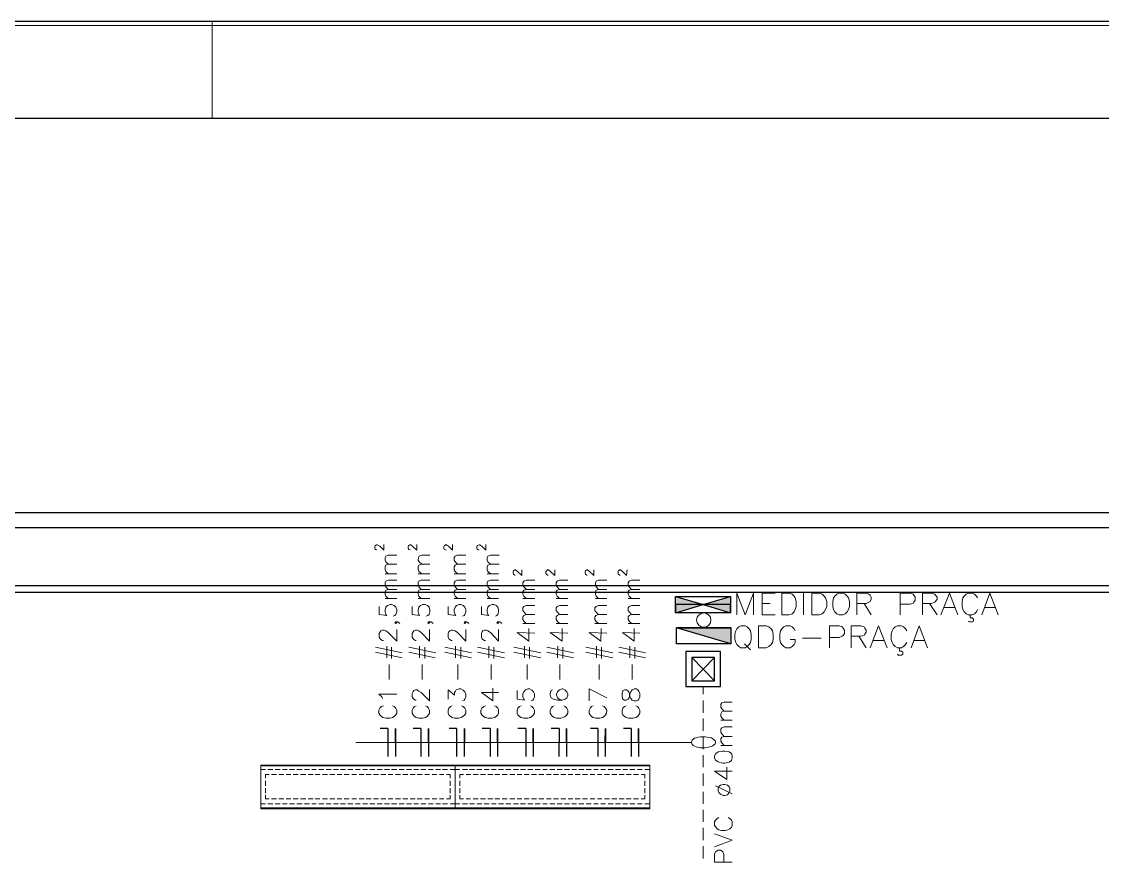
# Model space of a CAD drawing. Header units: millimetres. Extents: x 3240 to 3412, y 1366 to 1426.
# Drawn here: x 3259.52 to 3270.64, y 1416.98 to 1425.64 of the extents above; entities that cross this region are included whole.
import ezdxf
from ezdxf.xclip import XClip

# ---------------------------------------------------------------- set-up
doc = ezdxf.new("R2010")
doc.units = ezdxf.units.MM

# ---------------------------------------------------------------- blocks, each defined once
blk = doc.blocks.new('MFF24880')
at = {"color": 7, "linetype": 'Continuous', "lineweight": 5, "true_color": 0x000007}
blk.add_lwpolyline([(840.08, 0.13), (0, 0.13), (0, 271.14), (14.89, 297.14), (14.89, 594.08), (840.08, 594.08)], close=True, dxfattribs=at)
at = {"color": 7, "linetype": 'Continuous', "lineweight": 15, "true_color": 0x000007}
blk.add_lwpolyline([(209.93, 594.08), (209.93, 584.16), (209.93, 584.16)], dxfattribs=at)

msp = doc.modelspace()

# ---------------------------------------------------------------- hatches: boundary and pattern name
at = {"true_color": 0x000007}
h = msp.add_hatch(color=7, dxfattribs=at)
h.paths.add_polyline_path([(3266.247, 1419.723), (3266.532, 1419.639), (3266.247, 1419.639)])
h.paths.add_polyline_path([(3266.532, 1419.639), (3266.247, 1419.639), (3266.247, 1419.553)])
h = msp.add_hatch(color=7, dxfattribs=at)
h.paths.add_polyline_path([(3266.811, 1419.723), (3266.811, 1419.639), (3266.532, 1419.639)])
h.paths.add_polyline_path([(3266.811, 1419.639), (3266.532, 1419.639), (3266.811, 1419.553)])
msp.add_hatch(color=7, dxfattribs=at).paths.add_polyline_path([(3266.256, 1419.401), (3266.815, 1419.401), (3266.815, 1419.235)])
msp.add_hatch(color=7, dxfattribs=at).paths.add_polyline_path([(3266.256, 1419.401), (3266.815, 1419.401), (3266.815, 1419.235)])

# ---------------------------------------------------------------- linework, layer by layer
at = {"color": 7, "linetype": 'Continuous', "lineweight": 5, "true_color": 0x000007}
for points in [[(3240.524, 1366.291), (3324.45, 1366.291), (3324.45, 1425.6), (3240.524, 1425.6)], [(3261.98, 1417.987), (3263.978, 1417.987), (3263.978, 1417.538), (3261.98, 1417.538)], [(3263.978, 1417.987), (3265.981, 1417.987), (3265.981, 1417.538), (3263.978, 1417.538)]]:
    msp.add_lwpolyline(points, close=True, dxfattribs=at)
at = {"color": 7, "linetype": 'Continuous', "lineweight": 25, "true_color": 0x000007}
for points in [[(3323.497, 1424.647), (3323.497, 1367.243), (3242.975, 1367.243), (3242.975, 1424.647)], [(3266.247, 1419.553), (3266.247, 1419.723), (3266.811, 1419.723), (3266.811, 1419.553)], [(3266.247, 1419.553), (3266.247, 1419.723), (3266.811, 1419.723), (3266.811, 1419.553)], [(3266.815, 1419.401), (3266.815, 1419.235), (3266.256, 1419.235), (3266.256, 1419.401)], [(3266.815, 1419.401), (3266.815, 1419.235), (3266.256, 1419.235), (3266.256, 1419.401)], [(3266.709, 1418.795), (3266.709, 1419.156), (3266.353, 1419.156), (3266.353, 1418.795)], [(3266.649, 1418.855), (3266.649, 1419.096), (3266.413, 1419.096), (3266.413, 1418.855)]]:
    msp.add_lwpolyline(points, close=True, dxfattribs=at)
at = {"color": 7, "linetype": 'Continuous', "lineweight": -2, "true_color": 0x000007}
for points in [[(3296.763, 1420.433), (3296.763, 1420.582), (3250.6, 1420.582), (3250.6, 1420.433)], [(3266.247, 1419.723), (3266.532, 1419.639), (3266.247, 1419.639)], [(3266.811, 1419.723), (3266.811, 1419.639), (3266.532, 1419.639)], [(3266.532, 1419.639), (3266.247, 1419.639), (3266.247, 1419.553)], [(3266.811, 1419.639), (3266.532, 1419.639), (3266.811, 1419.553)], [(3266.256, 1419.401), (3266.815, 1419.401), (3266.815, 1419.235)], [(3266.256, 1419.401), (3266.815, 1419.401), (3266.815, 1419.235)]]:
    msp.add_lwpolyline(points, close=True, dxfattribs=at)
for points in [[(3296.763, 1420.433), (3296.095, 1419.765), (3251.268, 1419.765), (3250.6, 1420.433)], [(3296.664, 1420.433), (3296.065, 1419.831), (3251.298, 1419.831), (3250.702, 1420.433)]]:
    msp.add_lwpolyline(points, dxfattribs=at)
at = {"color": 7, "linetype": 'Continuous', "lineweight": 15, "true_color": 0x000007}
for points in [[(3263.174, 1420.201), (3263.169, 1420.201), (3263.161, 1420.206), (3263.156, 1420.21), (3263.153, 1420.218), (3263.153, 1420.236), (3263.156, 1420.244), (3263.161, 1420.248), (3263.169, 1420.253), (3263.178, 1420.253), (3263.191, 1420.248), (3263.204, 1420.239), (3263.245, 1420.198), (3263.245, 1420.256)], [(3263.517, 1420.201), (3263.512, 1420.201), (3263.503, 1420.206), (3263.5, 1420.21), (3263.495, 1420.218), (3263.495, 1420.236), (3263.5, 1420.244), (3263.503, 1420.248), (3263.512, 1420.253), (3263.522, 1420.253), (3263.53, 1420.248), (3263.542, 1420.239), (3263.585, 1420.198), (3263.585, 1420.256)], [(3263.886, 1420.201), (3263.881, 1420.201), (3263.872, 1420.206), (3263.867, 1420.21), (3263.864, 1420.218), (3263.864, 1420.236), (3263.867, 1420.244), (3263.872, 1420.248), (3263.881, 1420.253), (3263.889, 1420.253), (3263.897, 1420.248), (3263.91, 1420.239), (3263.953, 1420.198), (3263.953, 1420.256)], [(3264.228, 1420.201), (3264.22, 1420.201), (3264.211, 1420.206), (3264.206, 1420.21), (3264.203, 1420.218), (3264.203, 1420.236), (3264.206, 1420.244), (3264.211, 1420.248), (3264.225, 1420.253), (3264.233, 1420.253), (3264.241, 1420.248), (3264.253, 1420.239), (3264.296, 1420.198), (3264.296, 1420.256)], [(3263.292, 1420.054), (3263.267, 1420.079), (3263.259, 1420.095), (3263.259, 1420.122), (3263.267, 1420.138), (3263.292, 1420.147), (3263.381, 1420.147)], [(3263.636, 1420.054), (3263.609, 1420.079), (3263.598, 1420.095), (3263.601, 1420.122), (3263.609, 1420.138), (3263.636, 1420.147), (3263.72, 1420.147)], [(3264.003, 1420.054), (3263.978, 1420.079), (3263.97, 1420.095), (3263.97, 1420.122), (3263.978, 1420.138), (3264.003, 1420.147), (3264.089, 1420.147)], [(3264.342, 1420.054), (3264.317, 1420.079), (3264.309, 1420.095), (3264.309, 1420.122), (3264.317, 1420.138), (3264.342, 1420.147), (3264.431, 1420.147)], [(3263.292, 1419.956), (3263.267, 1419.981), (3263.259, 1419.998), (3263.259, 1420.028), (3263.267, 1420.044), (3263.292, 1420.054), (3263.378, 1420.054)], [(3263.636, 1419.956), (3263.606, 1419.981), (3263.598, 1419.998), (3263.598, 1420.028), (3263.606, 1420.044), (3263.636, 1420.054), (3263.72, 1420.054)], [(3264.003, 1419.956), (3263.978, 1419.981), (3263.97, 1419.998), (3263.97, 1420.028), (3263.978, 1420.044), (3264.003, 1420.054), (3264.089, 1420.054)], [(3264.342, 1419.956), (3264.317, 1419.981), (3264.309, 1419.998), (3264.309, 1420.028), (3264.317, 1420.044), (3264.342, 1420.054), (3264.431, 1420.054)], [(3263.259, 1419.956), (3263.378, 1419.956), (3263.378, 1419.956)], [(3263.598, 1419.956), (3263.72, 1419.956), (3263.72, 1419.956)], [(3263.97, 1419.956), (3264.089, 1419.956), (3264.089, 1419.956)], [(3264.309, 1419.956), (3264.426, 1419.956), (3264.426, 1419.956)], [(3264.597, 1419.943), (3264.592, 1419.943), (3264.583, 1419.948), (3264.58, 1419.952), (3264.575, 1419.96), (3264.575, 1419.976), (3264.58, 1419.986), (3264.583, 1419.99), (3264.592, 1419.998), (3264.6, 1419.998), (3264.608, 1419.99), (3264.622, 1419.981), (3264.665, 1419.938), (3264.665, 1419.998)], [(3264.936, 1419.943), (3264.931, 1419.943), (3264.923, 1419.948), (3264.918, 1419.952), (3264.914, 1419.96), (3264.914, 1419.976), (3264.918, 1419.986), (3264.923, 1419.99), (3264.931, 1419.998), (3264.939, 1419.998), (3264.947, 1419.99), (3264.961, 1419.981), (3265.004, 1419.938), (3265.004, 1419.998)], [(3265.338, 1419.943), (3265.333, 1419.943), (3265.324, 1419.948), (3265.321, 1419.952), (3265.316, 1419.96), (3265.316, 1419.976), (3265.321, 1419.986), (3265.324, 1419.99), (3265.333, 1419.998), (3265.341, 1419.998), (3265.349, 1419.99), (3265.362, 1419.981), (3265.405, 1419.938), (3265.405, 1419.998)], [(3265.677, 1419.943), (3265.672, 1419.943), (3265.663, 1419.948), (3265.658, 1419.952), (3265.655, 1419.96), (3265.655, 1419.976), (3265.658, 1419.986), (3265.663, 1419.99), (3265.672, 1419.998), (3265.68, 1419.998), (3265.688, 1419.99), (3265.701, 1419.981), (3265.744, 1419.938), (3265.748, 1419.998)], [(3263.292, 1419.794), (3263.267, 1419.821), (3263.259, 1419.837), (3263.259, 1419.862), (3263.267, 1419.88), (3263.292, 1419.889), (3263.378, 1419.889)], [(3263.631, 1419.794), (3263.606, 1419.821), (3263.598, 1419.837), (3263.598, 1419.862), (3263.606, 1419.88), (3263.631, 1419.889), (3263.72, 1419.889)], [(3264.003, 1419.794), (3263.978, 1419.821), (3263.97, 1419.837), (3263.97, 1419.862), (3263.978, 1419.88), (3264.003, 1419.889), (3264.089, 1419.889)], [(3264.342, 1419.794), (3264.317, 1419.821), (3264.309, 1419.837), (3264.309, 1419.862), (3264.317, 1419.88), (3264.342, 1419.889), (3264.426, 1419.889)], [(3264.714, 1419.794), (3264.686, 1419.821), (3264.676, 1419.837), (3264.676, 1419.862), (3264.686, 1419.88), (3264.714, 1419.889), (3264.8, 1419.889)], [(3265.053, 1419.794), (3265.028, 1419.821), (3265.02, 1419.837), (3265.02, 1419.862), (3265.028, 1419.88), (3265.053, 1419.889), (3265.138, 1419.889)], [(3265.455, 1419.794), (3265.43, 1419.821), (3265.422, 1419.837), (3265.422, 1419.862), (3265.43, 1419.88), (3265.455, 1419.889), (3265.541, 1419.889)], [(3265.794, 1419.794), (3265.769, 1419.821), (3265.761, 1419.837), (3265.761, 1419.862), (3265.769, 1419.88), (3265.794, 1419.889), (3265.878, 1419.889)], [(3263.292, 1419.702), (3263.267, 1419.727), (3263.259, 1419.745), (3263.259, 1419.77), (3263.267, 1419.786), (3263.292, 1419.794), (3263.378, 1419.794)], [(3263.259, 1419.702), (3263.378, 1419.702), (3263.378, 1419.702)], [(3263.631, 1419.702), (3263.606, 1419.727), (3263.598, 1419.745), (3263.598, 1419.77), (3263.606, 1419.786), (3263.631, 1419.794), (3263.72, 1419.794)], [(3263.598, 1419.702), (3263.72, 1419.702), (3263.72, 1419.702)], [(3264.003, 1419.702), (3263.978, 1419.727), (3263.97, 1419.745), (3263.97, 1419.77), (3263.978, 1419.786), (3264.003, 1419.794), (3264.089, 1419.794)], [(3263.97, 1419.702), (3264.089, 1419.702), (3264.089, 1419.702)], [(3264.342, 1419.702), (3264.317, 1419.727), (3264.309, 1419.745), (3264.309, 1419.77), (3264.317, 1419.786), (3264.342, 1419.794), (3264.426, 1419.794)], [(3264.309, 1419.702), (3264.426, 1419.702), (3264.426, 1419.702)], [(3264.711, 1419.702), (3264.686, 1419.727), (3264.676, 1419.745), (3264.676, 1419.77), (3264.686, 1419.786), (3264.714, 1419.794), (3264.8, 1419.794)], [(3264.676, 1419.702), (3264.8, 1419.702), (3264.8, 1419.702)], [(3265.053, 1419.702), (3265.028, 1419.727), (3265.02, 1419.745), (3265.02, 1419.77), (3265.028, 1419.786), (3265.053, 1419.794), (3265.138, 1419.794)], [(3265.02, 1419.702), (3265.138, 1419.702), (3265.138, 1419.702)], [(3265.455, 1419.702), (3265.43, 1419.727), (3265.422, 1419.745), (3265.422, 1419.77), (3265.43, 1419.786), (3265.455, 1419.794), (3265.541, 1419.794)], [(3265.422, 1419.702), (3265.541, 1419.702), (3265.541, 1419.702)], [(3265.794, 1419.702), (3265.769, 1419.727), (3265.761, 1419.745), (3265.761, 1419.77), (3265.769, 1419.786), (3265.794, 1419.794), (3265.878, 1419.794)], [(3265.761, 1419.702), (3265.878, 1419.702), (3265.878, 1419.702)], [(3266.879, 1419.533), (3266.879, 1419.756), (3266.963, 1419.533), (3267.048, 1419.756), (3267.048, 1419.533)], [(3267.137, 1419.533), (3267.137, 1419.756), (3267.273, 1419.756)], [(3267.564, 1419.756), (3267.564, 1419.533), (3267.564, 1419.533)], [(3268.111, 1419.533), (3268.111, 1419.756), (3268.207, 1419.756), (3268.237, 1419.748), (3268.25, 1419.737), (3268.258, 1419.715), (3268.258, 1419.694), (3268.25, 1419.672), (3268.237, 1419.664), (3268.207, 1419.651), (3268.111, 1419.651)], [(3268.559, 1419.533), (3268.559, 1419.756), (3268.657, 1419.756), (3268.69, 1419.748), (3268.698, 1419.737), (3268.712, 1419.715), (3268.712, 1419.685), (3268.698, 1419.664), (3268.69, 1419.651), (3268.657, 1419.642), (3268.559, 1419.642)], [(3268.788, 1419.533), (3268.788, 1419.756), (3268.882, 1419.756), (3268.915, 1419.748), (3268.923, 1419.737), (3268.937, 1419.715), (3268.937, 1419.694), (3268.923, 1419.672), (3268.915, 1419.664), (3268.882, 1419.651), (3268.788, 1419.651)], [(3268.978, 1419.533), (3269.064, 1419.756), (3269.152, 1419.533)], [(3269.355, 1419.707), (3269.343, 1419.727), (3269.322, 1419.748), (3269.3, 1419.756), (3269.257, 1419.756), (3269.238, 1419.748), (3269.216, 1419.727), (3269.203, 1419.707), (3269.195, 1419.672), (3269.195, 1419.621), (3269.203, 1419.588), (3269.216, 1419.566), (3269.238, 1419.545), (3269.257, 1419.533), (3269.3, 1419.533), (3269.322, 1419.545), (3269.343, 1419.566), (3269.355, 1419.588)], [(3269.398, 1419.533), (3269.482, 1419.756), (3269.567, 1419.533)], [(3263.199, 1419.621), (3263.199, 1419.536), (3263.275, 1419.528), (3263.267, 1419.536), (3263.259, 1419.563), (3263.259, 1419.588), (3263.267, 1419.612), (3263.283, 1419.631), (3263.31, 1419.639), (3263.326, 1419.639), (3263.351, 1419.631), (3263.368, 1419.612), (3263.378, 1419.588), (3263.378, 1419.563), (3263.368, 1419.536), (3263.36, 1419.528), (3263.343, 1419.52)], [(3263.538, 1419.621), (3263.538, 1419.536), (3263.614, 1419.528), (3263.606, 1419.536), (3263.598, 1419.563), (3263.598, 1419.588), (3263.606, 1419.612), (3263.623, 1419.631), (3263.647, 1419.639), (3263.666, 1419.639), (3263.695, 1419.631), (3263.712, 1419.612), (3263.72, 1419.588), (3263.72, 1419.563), (3263.712, 1419.536), (3263.699, 1419.528), (3263.682, 1419.52)], [(3263.907, 1419.621), (3263.907, 1419.536), (3263.986, 1419.528), (3263.978, 1419.536), (3263.97, 1419.563), (3263.97, 1419.588), (3263.978, 1419.612), (3263.995, 1419.631), (3264.021, 1419.639), (3264.038, 1419.639), (3264.062, 1419.631), (3264.079, 1419.612), (3264.089, 1419.588), (3264.089, 1419.563), (3264.079, 1419.536), (3264.071, 1419.528), (3264.054, 1419.52)], [(3264.249, 1419.621), (3264.249, 1419.536), (3264.325, 1419.528), (3264.317, 1419.536), (3264.309, 1419.563), (3264.309, 1419.588), (3264.317, 1419.612), (3264.334, 1419.631), (3264.359, 1419.639), (3264.377, 1419.639), (3264.402, 1419.631), (3264.418, 1419.612), (3264.426, 1419.588), (3264.426, 1419.563), (3264.418, 1419.536), (3264.41, 1419.528), (3264.393, 1419.52)], [(3264.711, 1419.536), (3264.686, 1419.563), (3264.676, 1419.579), (3264.676, 1419.604), (3264.686, 1419.621), (3264.711, 1419.631), (3264.8, 1419.631)], [(3265.053, 1419.536), (3265.028, 1419.563), (3265.02, 1419.579), (3265.02, 1419.604), (3265.028, 1419.621), (3265.053, 1419.631), (3265.138, 1419.631)], [(3265.455, 1419.536), (3265.427, 1419.563), (3265.417, 1419.579), (3265.417, 1419.604), (3265.43, 1419.621), (3265.455, 1419.631), (3265.541, 1419.631)], [(3265.794, 1419.536), (3265.769, 1419.563), (3265.761, 1419.579), (3265.761, 1419.604), (3265.769, 1419.621), (3265.794, 1419.631), (3265.878, 1419.631)], [(3267.137, 1419.651), (3267.221, 1419.651), (3267.221, 1419.651)], [(3268.187, 1419.651), (3268.258, 1419.533), (3268.258, 1419.533)], [(3268.86, 1419.651), (3268.937, 1419.533), (3268.937, 1419.533)], [(3269.013, 1419.609), (3269.118, 1419.609), (3269.118, 1419.609)], [(3269.428, 1419.609), (3269.537, 1419.609), (3269.537, 1419.609)], [(3264.711, 1419.444), (3264.686, 1419.469), (3264.676, 1419.487), (3264.676, 1419.512), (3264.686, 1419.528), (3264.711, 1419.536), (3264.8, 1419.536)], [(3265.053, 1419.444), (3265.028, 1419.469), (3265.02, 1419.487), (3265.02, 1419.512), (3265.028, 1419.528), (3265.053, 1419.536), (3265.138, 1419.536)], [(3265.455, 1419.444), (3265.427, 1419.469), (3265.417, 1419.487), (3265.417, 1419.512), (3265.427, 1419.528), (3265.455, 1419.536), (3265.541, 1419.536)], [(3265.794, 1419.444), (3265.769, 1419.469), (3265.761, 1419.487), (3265.761, 1419.512), (3265.769, 1419.528), (3265.794, 1419.536), (3265.878, 1419.536)], [(3267.137, 1419.533), (3267.273, 1419.533), (3267.273, 1419.533)], [(3269.257, 1419.469), (3269.271, 1419.46), (3269.3, 1419.46), (3269.314, 1419.469), (3269.314, 1419.49), (3269.3, 1419.503), (3269.279, 1419.503), (3269.279, 1419.533)], [(3263.242, 1419.27), (3263.232, 1419.27), (3263.216, 1419.278), (3263.207, 1419.287), (3263.199, 1419.303), (3263.199, 1419.341), (3263.207, 1419.359), (3263.216, 1419.368), (3263.232, 1419.376), (3263.25, 1419.376), (3263.267, 1419.368), (3263.292, 1419.351), (3263.378, 1419.262), (3263.378, 1419.384)], [(3263.368, 1419.46), (3263.378, 1419.452), (3263.368, 1419.444), (3263.36, 1419.452), (3263.368, 1419.46), (3263.386, 1419.46), (3263.403, 1419.452), (3263.411, 1419.444)], [(3263.58, 1419.27), (3263.571, 1419.27), (3263.555, 1419.278), (3263.546, 1419.287), (3263.538, 1419.303), (3263.538, 1419.341), (3263.546, 1419.359), (3263.555, 1419.368), (3263.571, 1419.376), (3263.589, 1419.376), (3263.606, 1419.368), (3263.631, 1419.351), (3263.715, 1419.262), (3263.715, 1419.384)], [(3263.707, 1419.46), (3263.72, 1419.452), (3263.707, 1419.444), (3263.699, 1419.452), (3263.707, 1419.46), (3263.728, 1419.46), (3263.745, 1419.452), (3263.753, 1419.444)], [(3263.948, 1419.27), (3263.94, 1419.27), (3263.924, 1419.278), (3263.915, 1419.287), (3263.907, 1419.303), (3263.907, 1419.341), (3263.915, 1419.359), (3263.924, 1419.368), (3263.94, 1419.376), (3263.957, 1419.376), (3263.978, 1419.368), (3264.003, 1419.351), (3264.089, 1419.262), (3264.089, 1419.384)], [(3264.079, 1419.46), (3264.089, 1419.452), (3264.079, 1419.444), (3264.071, 1419.452), (3264.079, 1419.46), (3264.097, 1419.46), (3264.114, 1419.452), (3264.122, 1419.444)], [(3264.291, 1419.27), (3264.282, 1419.27), (3264.266, 1419.278), (3264.258, 1419.287), (3264.249, 1419.303), (3264.249, 1419.341), (3264.258, 1419.359), (3264.266, 1419.368), (3264.282, 1419.376), (3264.301, 1419.376), (3264.317, 1419.368), (3264.342, 1419.351), (3264.426, 1419.262), (3264.426, 1419.384)], [(3264.418, 1419.46), (3264.426, 1419.452), (3264.418, 1419.444), (3264.41, 1419.452), (3264.418, 1419.46), (3264.436, 1419.46), (3264.453, 1419.452), (3264.461, 1419.444)], [(3264.8, 1419.346), (3264.618, 1419.351), (3264.736, 1419.262), (3264.736, 1419.393)], [(3264.676, 1419.444), (3264.8, 1419.444), (3264.8, 1419.444)], [(3265.138, 1419.346), (3264.956, 1419.351), (3265.08, 1419.262), (3265.08, 1419.393)], [(3265.02, 1419.444), (3265.138, 1419.444), (3265.138, 1419.444)], [(3265.541, 1419.346), (3265.359, 1419.351), (3265.477, 1419.262), (3265.482, 1419.393)], [(3265.417, 1419.444), (3265.541, 1419.444), (3265.541, 1419.444)], [(3265.878, 1419.346), (3265.701, 1419.351), (3265.821, 1419.262), (3265.821, 1419.393)], [(3265.761, 1419.444), (3265.878, 1419.444), (3265.878, 1419.444)], [(3267.479, 1419.368), (3267.466, 1419.389), (3267.446, 1419.409), (3267.425, 1419.419), (3267.382, 1419.419), (3267.36, 1419.409), (3267.341, 1419.389), (3267.327, 1419.368), (3267.319, 1419.333), (3267.319, 1419.278), (3267.327, 1419.249), (3267.341, 1419.227), (3267.36, 1419.207), (3267.382, 1419.194), (3267.425, 1419.194), (3267.446, 1419.207), (3267.466, 1419.227), (3267.479, 1419.249), (3267.479, 1419.278), (3267.425, 1419.278)], [(3267.832, 1419.194), (3267.832, 1419.419), (3267.929, 1419.419), (3267.962, 1419.409), (3267.971, 1419.397), (3267.984, 1419.376), (3267.984, 1419.341), (3267.971, 1419.321), (3267.962, 1419.313), (3267.929, 1419.3), (3267.832, 1419.3)], [(3268.055, 1419.194), (3268.055, 1419.419), (3268.153, 1419.419), (3268.187, 1419.409), (3268.196, 1419.397), (3268.207, 1419.376), (3268.207, 1419.354), (3268.196, 1419.333), (3268.187, 1419.321), (3268.153, 1419.313), (3268.055, 1419.313)], [(3268.25, 1419.194), (3268.335, 1419.419), (3268.424, 1419.194)], [(3268.627, 1419.368), (3268.614, 1419.389), (3268.593, 1419.409), (3268.573, 1419.419), (3268.53, 1419.419), (3268.508, 1419.409), (3268.487, 1419.389), (3268.475, 1419.368), (3268.467, 1419.333), (3268.467, 1419.278), (3268.475, 1419.249), (3268.487, 1419.227), (3268.508, 1419.207), (3268.53, 1419.194), (3268.573, 1419.194), (3268.593, 1419.207), (3268.614, 1419.227), (3268.627, 1419.249)], [(3268.67, 1419.194), (3268.755, 1419.419), (3268.839, 1419.194)], [(3267.552, 1419.292), (3267.746, 1419.292), (3267.746, 1419.292)], [(3268.131, 1419.313), (3268.207, 1419.194), (3268.207, 1419.194)], [(3268.285, 1419.27), (3268.391, 1419.27), (3268.391, 1419.27)], [(3268.698, 1419.27), (3268.809, 1419.27), (3268.809, 1419.27)], [(3263.161, 1419.202), (3263.436, 1419.143), (3263.436, 1419.143)], [(3263.161, 1419.151), (3263.436, 1419.091), (3263.436, 1419.091)], [(3263.275, 1419.091), (3263.275, 1419.211), (3263.275, 1419.211)], [(3263.326, 1419.083), (3263.326, 1419.202), (3263.326, 1419.202)], [(3263.503, 1419.202), (3263.78, 1419.143), (3263.78, 1419.143)], [(3263.503, 1419.151), (3263.775, 1419.091), (3263.775, 1419.091)], [(3263.614, 1419.091), (3263.614, 1419.211), (3263.614, 1419.211)], [(3263.666, 1419.083), (3263.666, 1419.202), (3263.666, 1419.202)], [(3263.872, 1419.202), (3264.147, 1419.143), (3264.147, 1419.143)], [(3263.872, 1419.151), (3264.147, 1419.091), (3264.147, 1419.091)], [(3263.983, 1419.091), (3263.983, 1419.211), (3263.983, 1419.211)], [(3264.038, 1419.083), (3264.038, 1419.202), (3264.038, 1419.202)], [(3264.211, 1419.202), (3264.486, 1419.143), (3264.486, 1419.143)], [(3264.211, 1419.151), (3264.486, 1419.091), (3264.486, 1419.091)], [(3264.325, 1419.091), (3264.325, 1419.211), (3264.325, 1419.211)], [(3264.377, 1419.083), (3264.377, 1419.202), (3264.377, 1419.202)], [(3264.583, 1419.202), (3264.86, 1419.143), (3264.86, 1419.143)], [(3264.583, 1419.151), (3264.86, 1419.091), (3264.86, 1419.091)], [(3264.694, 1419.091), (3264.694, 1419.211), (3264.694, 1419.211)], [(3264.744, 1419.083), (3264.744, 1419.202), (3264.744, 1419.202)], [(3264.923, 1419.202), (3265.197, 1419.143), (3265.197, 1419.143)], [(3264.923, 1419.151), (3265.197, 1419.091), (3265.197, 1419.091)], [(3265.032, 1419.091), (3265.037, 1419.211), (3265.037, 1419.211)], [(3265.088, 1419.083), (3265.088, 1419.202), (3265.088, 1419.202)], [(3265.324, 1419.202), (3265.601, 1419.143), (3265.601, 1419.143)], [(3265.324, 1419.151), (3265.601, 1419.091), (3265.601, 1419.091)], [(3265.435, 1419.091), (3265.435, 1419.211), (3265.435, 1419.211)], [(3265.485, 1419.083), (3265.485, 1419.202), (3265.485, 1419.202)], [(3265.663, 1419.202), (3265.938, 1419.143), (3265.938, 1419.143)], [(3265.663, 1419.151), (3265.938, 1419.091), (3265.938, 1419.091)], [(3265.778, 1419.091), (3265.778, 1419.211), (3265.778, 1419.211)], [(3265.829, 1419.083), (3265.829, 1419.202), (3265.829, 1419.202)], [(3266.955, 1419.235), (3267.018, 1419.173), (3267.018, 1419.173)], [(3268.53, 1419.13), (3268.538, 1419.118), (3268.573, 1419.118), (3268.584, 1419.13), (3268.584, 1419.151), (3268.573, 1419.159), (3268.551, 1419.159), (3268.551, 1419.194)], [(3266.649, 1418.855), (3266.413, 1419.096), (3266.413, 1419.096)], [(3266.649, 1419.096), (3266.413, 1418.855), (3266.413, 1418.855)], [(3263.3, 1418.868), (3263.3, 1419.024), (3263.3, 1419.024)], [(3263.639, 1418.868), (3263.639, 1419.024), (3263.639, 1419.024)], [(3264.008, 1418.868), (3264.008, 1419.024), (3264.008, 1419.024)], [(3264.35, 1418.868), (3264.35, 1419.024), (3264.35, 1419.024)], [(3264.719, 1418.868), (3264.719, 1419.024), (3264.719, 1419.024)], [(3265.058, 1418.868), (3265.058, 1419.024), (3265.058, 1419.024)], [(3265.46, 1418.868), (3265.46, 1419.024), (3265.46, 1419.024)], [(3265.802, 1418.868), (3265.802, 1419.024), (3265.802, 1419.024)], [(3263.232, 1418.673), (3263.224, 1418.69), (3263.194, 1418.716), (3263.378, 1418.716)], [(3263.58, 1418.657), (3263.571, 1418.657), (3263.555, 1418.665), (3263.546, 1418.673), (3263.538, 1418.69), (3263.538, 1418.724), (3263.546, 1418.746), (3263.555, 1418.754), (3263.571, 1418.762), (3263.589, 1418.762), (3263.606, 1418.749), (3263.631, 1418.733), (3263.715, 1418.648), (3263.715, 1418.766)], [(3263.907, 1418.665), (3263.907, 1418.762), (3263.973, 1418.706), (3263.973, 1418.733), (3263.983, 1418.749), (3263.991, 1418.762), (3264.021, 1418.771), (3264.038, 1418.771), (3264.062, 1418.757), (3264.079, 1418.741), (3264.089, 1418.716), (3264.089, 1418.69), (3264.079, 1418.665), (3264.071, 1418.657), (3264.054, 1418.648)], [(3264.426, 1418.733), (3264.249, 1418.733), (3264.368, 1418.648), (3264.368, 1418.779)], [(3264.618, 1418.754), (3264.618, 1418.665), (3264.694, 1418.657), (3264.686, 1418.665), (3264.676, 1418.69), (3264.676, 1418.716), (3264.686, 1418.741), (3264.703, 1418.762), (3264.727, 1418.771), (3264.744, 1418.771), (3264.77, 1418.757), (3264.787, 1418.741), (3264.795, 1418.716), (3264.795, 1418.69), (3264.787, 1418.665), (3264.779, 1418.657), (3264.762, 1418.648)], [(3264.982, 1418.762), (3264.966, 1418.754), (3264.956, 1418.724), (3264.956, 1418.706), (3264.966, 1418.681), (3264.99, 1418.665), (3265.032, 1418.657), (3265.08, 1418.657), (3265.113, 1418.665), (3265.129, 1418.681), (3265.138, 1418.706), (3265.138, 1418.716), (3265.129, 1418.741), (3265.113, 1418.757), (3265.088, 1418.771), (3265.08, 1418.771), (3265.053, 1418.762), (3265.032, 1418.741), (3265.023, 1418.716), (3265.023, 1418.706), (3265.032, 1418.681), (3265.05, 1418.665), (3265.08, 1418.657)], [(3265.541, 1418.681), (3265.359, 1418.771), (3265.359, 1418.648)], [(3266.532, 1418.795), (3266.532, 1418.716), (3266.532, 1418.716)], [(3263.242, 1418.597), (3263.221, 1418.589), (3263.204, 1418.572), (3263.194, 1418.554), (3263.194, 1418.521), (3263.204, 1418.504), (3263.221, 1418.486), (3263.237, 1418.478), (3263.267, 1418.47), (3263.31, 1418.47), (3263.335, 1418.478), (3263.351, 1418.486), (3263.368, 1418.504), (3263.378, 1418.521), (3263.378, 1418.554), (3263.368, 1418.572), (3263.351, 1418.589), (3263.335, 1418.597)], [(3263.58, 1418.597), (3263.563, 1418.589), (3263.546, 1418.572), (3263.538, 1418.554), (3263.538, 1418.521), (3263.546, 1418.504), (3263.563, 1418.486), (3263.58, 1418.478), (3263.606, 1418.47), (3263.647, 1418.47), (3263.674, 1418.478), (3263.69, 1418.486), (3263.707, 1418.504), (3263.715, 1418.521), (3263.715, 1418.554), (3263.707, 1418.572), (3263.69, 1418.589), (3263.674, 1418.597)], [(3263.948, 1418.597), (3263.932, 1418.589), (3263.915, 1418.572), (3263.907, 1418.554), (3263.907, 1418.521), (3263.915, 1418.504), (3263.932, 1418.486), (3263.948, 1418.478), (3263.973, 1418.47), (3264.016, 1418.47), (3264.041, 1418.478), (3264.059, 1418.486), (3264.079, 1418.504), (3264.089, 1418.521), (3264.089, 1418.554), (3264.079, 1418.572), (3264.062, 1418.589), (3264.046, 1418.597)], [(3264.291, 1418.597), (3264.274, 1418.589), (3264.253, 1418.572), (3264.244, 1418.554), (3264.244, 1418.521), (3264.253, 1418.504), (3264.271, 1418.486), (3264.287, 1418.478), (3264.317, 1418.47), (3264.359, 1418.47), (3264.385, 1418.478), (3264.402, 1418.486), (3264.418, 1418.504), (3264.426, 1418.521), (3264.426, 1418.554), (3264.418, 1418.572), (3264.402, 1418.589), (3264.385, 1418.597)], [(3264.66, 1418.597), (3264.643, 1418.589), (3264.626, 1418.572), (3264.618, 1418.554), (3264.618, 1418.521), (3264.626, 1418.504), (3264.643, 1418.486), (3264.66, 1418.478), (3264.686, 1418.47), (3264.727, 1418.47), (3264.754, 1418.478), (3264.77, 1418.486), (3264.787, 1418.504), (3264.795, 1418.521), (3264.795, 1418.554), (3264.787, 1418.572), (3264.77, 1418.589), (3264.754, 1418.597)], [(3264.999, 1418.597), (3264.982, 1418.589), (3264.966, 1418.572), (3264.956, 1418.554), (3264.956, 1418.521), (3264.966, 1418.504), (3264.982, 1418.486), (3264.999, 1418.478), (3265.023, 1418.47), (3265.066, 1418.47), (3265.091, 1418.478), (3265.113, 1418.486), (3265.129, 1418.504), (3265.138, 1418.521), (3265.138, 1418.554), (3265.129, 1418.572), (3265.113, 1418.589), (3265.096, 1418.597)], [(3265.4, 1418.597), (3265.384, 1418.589), (3265.367, 1418.572), (3265.359, 1418.554), (3265.359, 1418.521), (3265.367, 1418.504), (3265.384, 1418.486), (3265.4, 1418.478), (3265.427, 1418.47), (3265.468, 1418.47), (3265.495, 1418.478), (3265.511, 1418.486), (3265.528, 1418.504), (3265.536, 1418.521), (3265.541, 1418.554), (3265.528, 1418.572), (3265.511, 1418.589), (3265.495, 1418.597)], [(3265.74, 1418.597), (3265.723, 1418.589), (3265.706, 1418.572), (3265.697, 1418.554), (3265.697, 1418.521), (3265.706, 1418.504), (3265.723, 1418.486), (3265.74, 1418.478), (3265.764, 1418.47), (3265.812, 1418.47), (3265.837, 1418.478), (3265.854, 1418.486), (3265.87, 1418.504), (3265.878, 1418.521), (3265.878, 1418.554), (3265.87, 1418.572), (3265.854, 1418.589), (3265.837, 1418.597)], [(3266.532, 1418.652), (3266.532, 1418.524), (3266.532, 1418.524)], [(3266.747, 1418.542), (3266.722, 1418.567), (3266.714, 1418.584), (3266.714, 1418.61), (3266.722, 1418.627), (3266.747, 1418.635), (3266.831, 1418.635)], [(3266.747, 1418.448), (3266.722, 1418.475), (3266.714, 1418.491), (3266.714, 1418.516), (3266.722, 1418.534), (3266.747, 1418.542), (3266.831, 1418.542)], [(3266.532, 1418.466), (3266.532, 1418.339), (3266.532, 1418.339)], [(3266.714, 1418.448), (3266.831, 1418.448), (3266.831, 1418.448)], [(3266.747, 1418.283), (3266.722, 1418.309), (3266.714, 1418.326), (3266.714, 1418.356), (3266.722, 1418.372), (3266.747, 1418.38), (3266.831, 1418.38)], [(3264.969, 1418.22), (3266.408, 1418.22), (3266.413, 1418.212), (3266.418, 1418.198), (3266.429, 1418.19), (3266.442, 1418.182), (3266.459, 1418.174), (3266.48, 1418.169), (3266.502, 1418.165), (3266.527, 1418.165), (3266.553, 1418.165), (3266.573, 1418.169), (3266.595, 1418.174), (3266.616, 1418.177), (3266.629, 1418.187), (3266.641, 1418.195), (3266.654, 1418.207), (3266.659, 1418.217), (3266.659, 1418.228), (3266.654, 1418.236), (3266.641, 1418.25), (3266.629, 1418.258), (3266.616, 1418.266), (3266.595, 1418.271), (3266.573, 1418.274), (3266.553, 1418.279), (3266.527, 1418.279), (3266.505, 1418.279), (3266.48, 1418.274), (3266.459, 1418.266), (3266.442, 1418.263), (3266.429, 1418.255), (3266.418, 1418.245), (3266.413, 1418.233), (3266.408, 1418.22)], [(3266.532, 1418.274), (3266.532, 1418.152), (3266.532, 1418.152)], [(3266.747, 1418.19), (3266.722, 1418.217), (3266.714, 1418.233), (3266.714, 1418.258), (3266.722, 1418.274), (3266.747, 1418.283), (3266.831, 1418.283)], [(3262.958, 1418.22), (3266.15, 1418.22), (3266.15, 1418.22)], [(3266.714, 1418.19), (3266.831, 1418.19), (3266.831, 1418.19)], [(3266.532, 1418.089), (3266.532, 1417.965), (3266.532, 1417.965)], [(3266.831, 1417.924), (3266.649, 1417.924), (3266.773, 1417.839), (3266.773, 1417.965)], [(3266.532, 1417.902), (3266.532, 1417.775), (3266.532, 1417.775)], [(3266.532, 1417.712), (3266.532, 1417.59), (3266.532, 1417.59)], [(3266.659, 1417.772), (3266.831, 1417.691), (3266.831, 1417.691)], [(3266.532, 1417.525), (3266.532, 1417.403), (3266.532, 1417.403)], [(3266.692, 1417.446), (3266.676, 1417.436), (3266.659, 1417.419), (3266.649, 1417.403), (3266.649, 1417.37), (3266.659, 1417.352), (3266.676, 1417.33), (3266.692, 1417.322), (3266.717, 1417.314), (3266.76, 1417.314), (3266.785, 1417.322), (3266.806, 1417.33), (3266.823, 1417.348), (3266.831, 1417.365), (3266.831, 1417.403), (3266.823, 1417.419), (3266.806, 1417.436), (3266.79, 1417.446)], [(3266.532, 1417.34), (3266.532, 1417.213), (3266.532, 1417.213)], [(3266.649, 1417.145), (3266.831, 1417.213), (3266.649, 1417.28)], [(3266.532, 1417.153), (3266.532, 1417.026), (3266.532, 1417.026)], [(3266.828, 1416.988), (3266.649, 1416.988), (3266.649, 1417.069), (3266.659, 1417.094), (3266.667, 1417.102), (3266.684, 1417.11), (3266.709, 1417.11), (3266.725, 1417.102), (3266.735, 1417.094), (3266.743, 1417.069), (3266.743, 1416.988)]]:
    msp.add_lwpolyline(points, dxfattribs=at)
at = {"color": 7, "linetype": 'Continuous', "lineweight": 25, "true_color": 0x000007}
for points in [[(3266.247, 1419.723), (3266.532, 1419.639), (3266.532, 1419.639)], [(3266.811, 1419.723), (3266.811, 1419.553), (3266.811, 1419.553)], [(3266.815, 1419.401), (3266.256, 1419.401), (3266.256, 1419.401)], [(3266.815, 1419.235), (3266.256, 1419.401), (3266.815, 1419.401)], [(3266.815, 1419.235), (3266.256, 1419.401), (3266.256, 1419.401)], [(3263.288, 1418.364), (3263.207, 1418.364), (3263.207, 1418.364)], [(3263.288, 1418.364), (3263.288, 1418.076), (3263.288, 1418.076)], [(3263.365, 1418.22), (3263.365, 1418.364), (3263.365, 1418.076)], [(3263.628, 1418.364), (3263.546, 1418.364), (3263.546, 1418.364)], [(3263.628, 1418.364), (3263.628, 1418.076), (3263.628, 1418.076)], [(3263.704, 1418.22), (3263.704, 1418.364), (3263.704, 1418.076)], [(3263.995, 1418.364), (3263.919, 1418.364), (3263.919, 1418.364)], [(3263.995, 1418.364), (3263.995, 1418.076), (3263.995, 1418.076)], [(3264.076, 1418.22), (3264.076, 1418.364), (3264.071, 1418.076)], [(3264.339, 1418.364), (3264.258, 1418.364), (3264.258, 1418.364)], [(3264.339, 1418.364), (3264.339, 1418.076), (3264.339, 1418.076)], [(3264.415, 1418.22), (3264.415, 1418.364), (3264.415, 1418.076)], [(3264.706, 1418.364), (3264.626, 1418.364), (3264.626, 1418.364)], [(3264.706, 1418.364), (3264.706, 1418.076), (3264.706, 1418.076)], [(3264.782, 1418.22), (3264.782, 1418.364), (3264.782, 1418.076)], [(3265.05, 1418.364), (3264.969, 1418.364), (3264.969, 1418.364)], [(3265.05, 1418.364), (3265.045, 1418.076), (3265.045, 1418.076)], [(3265.126, 1418.22), (3265.126, 1418.364), (3265.126, 1418.076)], [(3265.447, 1418.364), (3265.371, 1418.364), (3265.371, 1418.364)], [(3265.447, 1418.364), (3265.447, 1418.076), (3265.447, 1418.076)], [(3265.523, 1418.22), (3265.528, 1418.364), (3265.523, 1418.076)], [(3265.791, 1418.364), (3265.71, 1418.364), (3265.71, 1418.364)], [(3265.791, 1418.364), (3265.791, 1418.076), (3265.791, 1418.076)], [(3265.867, 1418.22), (3265.867, 1418.364), (3265.867, 1418.076)]]:
    msp.add_lwpolyline(points, dxfattribs=at)
at = {"color": 7, "linetype": 'Continuous', "lineweight": 15, "true_color": 0x000007}
for points in [[(3267.341, 1419.533), (3267.341, 1419.756), (3267.412, 1419.756), (3267.446, 1419.748), (3267.466, 1419.727), (3267.479, 1419.707), (3267.488, 1419.672), (3267.488, 1419.621), (3267.479, 1419.588), (3267.466, 1419.566), (3267.446, 1419.545), (3267.412, 1419.533)], [(3267.65, 1419.533), (3267.65, 1419.756), (3267.726, 1419.756), (3267.756, 1419.748), (3267.775, 1419.727), (3267.789, 1419.707), (3267.802, 1419.672), (3267.802, 1419.621), (3267.789, 1419.588), (3267.775, 1419.566), (3267.756, 1419.545), (3267.726, 1419.533)], [(3267.929, 1419.756), (3267.908, 1419.748), (3267.886, 1419.727), (3267.873, 1419.707), (3267.865, 1419.672), (3267.865, 1419.621), (3267.873, 1419.588), (3267.886, 1419.566), (3267.908, 1419.545), (3267.929, 1419.533), (3267.971, 1419.533), (3267.992, 1419.545), (3268.014, 1419.566), (3268.025, 1419.588), (3268.035, 1419.621), (3268.035, 1419.672), (3268.025, 1419.707), (3268.014, 1419.727), (3267.992, 1419.748), (3267.971, 1419.756)], [(3266.92, 1419.419), (3266.899, 1419.409), (3266.879, 1419.389), (3266.866, 1419.368), (3266.858, 1419.333), (3266.858, 1419.278), (3266.866, 1419.249), (3266.879, 1419.227), (3266.899, 1419.207), (3266.92, 1419.194), (3266.963, 1419.194), (3266.985, 1419.207), (3267.005, 1419.227), (3267.018, 1419.249), (3267.026, 1419.278), (3267.026, 1419.333), (3267.018, 1419.368), (3267.005, 1419.389), (3266.985, 1419.409), (3266.963, 1419.419)], [(3267.102, 1419.194), (3267.102, 1419.419), (3267.178, 1419.419), (3267.208, 1419.409), (3267.23, 1419.389), (3267.243, 1419.368), (3267.251, 1419.333), (3267.251, 1419.278), (3267.243, 1419.249), (3267.23, 1419.227), (3267.208, 1419.207), (3267.178, 1419.194)], [(3265.697, 1418.69), (3265.706, 1418.665), (3265.723, 1418.657), (3265.74, 1418.657), (3265.761, 1418.665), (3265.769, 1418.681), (3265.778, 1418.716), (3265.786, 1418.741), (3265.802, 1418.762), (3265.821, 1418.771), (3265.845, 1418.771), (3265.862, 1418.757), (3265.87, 1418.749), (3265.878, 1418.724), (3265.878, 1418.69), (3265.87, 1418.665), (3265.862, 1418.657), (3265.845, 1418.648), (3265.821, 1418.648), (3265.802, 1418.657), (3265.786, 1418.673), (3265.778, 1418.698), (3265.769, 1418.733), (3265.761, 1418.749), (3265.744, 1418.762), (3265.723, 1418.762), (3265.706, 1418.754), (3265.697, 1418.724)], [(3266.649, 1418.063), (3266.659, 1418.038), (3266.687, 1418.021), (3266.73, 1418.008), (3266.755, 1418.008), (3266.798, 1418.016), (3266.823, 1418.033), (3266.831, 1418.063), (3266.831, 1418.081), (3266.823, 1418.106), (3266.798, 1418.122), (3266.755, 1418.131), (3266.73, 1418.131), (3266.687, 1418.122), (3266.662, 1418.106), (3266.649, 1418.081)], [(3266.684, 1417.72), (3266.692, 1417.704), (3266.709, 1417.687), (3266.738, 1417.674), (3266.755, 1417.674), (3266.781, 1417.682), (3266.798, 1417.704), (3266.806, 1417.72), (3266.806, 1417.745), (3266.798, 1417.763), (3266.781, 1417.78), (3266.755, 1417.788), (3266.738, 1417.788), (3266.709, 1417.78), (3266.692, 1417.763), (3266.684, 1417.745)]]:
    msp.add_lwpolyline(points, close=True, dxfattribs=at)
at = {"color": 7, "linetype": 'Continuous', "lineweight": 5, "true_color": 0x000007}
for points in [[(3261.98, 1417.978), (3263.978, 1417.978), (3263.978, 1417.978)], [(3263.978, 1417.978), (3265.981, 1417.978), (3265.981, 1417.978)], [(3261.98, 1417.547), (3263.978, 1417.547), (3263.978, 1417.547)], [(3263.978, 1417.547), (3265.981, 1417.547), (3265.981, 1417.547)]]:
    msp.add_lwpolyline(points, dxfattribs=at)
at = {"color": 7, "linetype": 'Continuous', "lineweight": 9, "true_color": 0x000007}
for points in [[(3261.98, 1417.94), (3262.027, 1417.94), (3262.027, 1417.94)], [(3262.051, 1417.94), (3262.103, 1417.94), (3262.103, 1417.94)], [(3262.127, 1417.94), (3262.179, 1417.94), (3262.179, 1417.94)], [(3262.204, 1417.94), (3262.251, 1417.94), (3262.251, 1417.94)], [(3262.276, 1417.94), (3262.328, 1417.94), (3262.328, 1417.94)], [(3262.352, 1417.94), (3262.404, 1417.94), (3262.404, 1417.94)], [(3262.428, 1417.94), (3262.48, 1417.94), (3262.48, 1417.94)], [(3262.505, 1417.94), (3262.551, 1417.94), (3262.551, 1417.94)], [(3262.577, 1417.94), (3262.627, 1417.94), (3262.627, 1417.94)], [(3262.653, 1417.94), (3262.703, 1417.94), (3262.703, 1417.94)], [(3262.729, 1417.94), (3262.781, 1417.94), (3262.781, 1417.94)], [(3262.801, 1417.94), (3262.852, 1417.94), (3262.852, 1417.94)], [(3262.877, 1417.94), (3262.928, 1417.94), (3262.928, 1417.94)], [(3262.954, 1417.94), (3263.004, 1417.94), (3263.004, 1417.94)], [(3263.03, 1417.94), (3263.077, 1417.94), (3263.077, 1417.94)], [(3263.102, 1417.94), (3263.153, 1417.94), (3263.153, 1417.94)], [(3263.178, 1417.94), (3263.229, 1417.94), (3263.229, 1417.94)], [(3263.254, 1417.94), (3263.305, 1417.94), (3263.305, 1417.94)], [(3263.326, 1417.94), (3263.378, 1417.94), (3263.378, 1417.94)], [(3263.403, 1417.94), (3263.454, 1417.94), (3263.454, 1417.94)], [(3263.479, 1417.94), (3263.53, 1417.94), (3263.53, 1417.94)], [(3263.555, 1417.94), (3263.601, 1417.94), (3263.601, 1417.94)], [(3263.628, 1417.94), (3263.677, 1417.94), (3263.677, 1417.94)], [(3263.704, 1417.94), (3263.753, 1417.94), (3263.753, 1417.94)], [(3263.78, 1417.94), (3263.829, 1417.94), (3263.829, 1417.94)], [(3263.851, 1417.94), (3263.902, 1417.94), (3263.902, 1417.94)], [(3263.927, 1417.94), (3263.978, 1417.94), (3263.978, 1417.94)], [(3263.978, 1417.94), (3264.029, 1417.94), (3264.029, 1417.94)], [(3264.054, 1417.94), (3264.105, 1417.94), (3264.105, 1417.94)], [(3264.127, 1417.94), (3264.177, 1417.94), (3264.177, 1417.94)], [(3264.203, 1417.94), (3264.253, 1417.94), (3264.253, 1417.94)], [(3264.279, 1417.94), (3264.33, 1417.94), (3264.33, 1417.94)], [(3264.355, 1417.94), (3264.402, 1417.94), (3264.402, 1417.94)], [(3264.426, 1417.94), (3264.478, 1417.94), (3264.478, 1417.94)], [(3264.502, 1417.94), (3264.554, 1417.94), (3264.554, 1417.94)], [(3264.58, 1417.94), (3264.63, 1417.94), (3264.63, 1417.94)], [(3264.651, 1417.94), (3264.703, 1417.94), (3264.703, 1417.94)], [(3264.727, 1417.94), (3264.779, 1417.94), (3264.779, 1417.94)], [(3264.803, 1417.94), (3264.855, 1417.94), (3264.855, 1417.94)], [(3264.88, 1417.94), (3264.926, 1417.94), (3264.926, 1417.94)], [(3264.952, 1417.94), (3265.004, 1417.94), (3265.004, 1417.94)], [(3265.028, 1417.94), (3265.08, 1417.94), (3265.08, 1417.94)], [(3265.104, 1417.94), (3265.156, 1417.94), (3265.156, 1417.94)], [(3265.181, 1417.94), (3265.227, 1417.94), (3265.227, 1417.94)], [(3265.253, 1417.94), (3265.303, 1417.94), (3265.303, 1417.94)], [(3265.329, 1417.94), (3265.379, 1417.94), (3265.379, 1417.94)], [(3265.405, 1417.94), (3265.452, 1417.94), (3265.452, 1417.94)], [(3265.477, 1417.94), (3265.528, 1417.94), (3265.528, 1417.94)], [(3265.553, 1417.94), (3265.604, 1417.94), (3265.604, 1417.94)], [(3265.629, 1417.94), (3265.68, 1417.94), (3265.68, 1417.94)], [(3265.706, 1417.94), (3265.753, 1417.94), (3265.753, 1417.94)], [(3265.778, 1417.94), (3265.829, 1417.94), (3265.829, 1417.94)], [(3265.854, 1417.94), (3265.905, 1417.94), (3265.905, 1417.94)], [(3265.93, 1417.94), (3265.981, 1417.94), (3265.981, 1417.94)], [(3262.027, 1417.851), (3262.027, 1417.889), (3262.065, 1417.889)], [(3262.027, 1417.775), (3262.027, 1417.826), (3262.027, 1417.826)], [(3262.089, 1417.889), (3262.141, 1417.889), (3262.141, 1417.889)], [(3262.165, 1417.889), (3262.217, 1417.889), (3262.217, 1417.889)], [(3262.242, 1417.889), (3262.29, 1417.889), (3262.29, 1417.889)], [(3262.314, 1417.889), (3262.366, 1417.889), (3262.366, 1417.889)], [(3262.39, 1417.889), (3262.442, 1417.889), (3262.442, 1417.889)], [(3262.466, 1417.889), (3262.518, 1417.889), (3262.518, 1417.889)], [(3262.539, 1417.889), (3262.589, 1417.889), (3262.589, 1417.889)], [(3262.615, 1417.889), (3262.665, 1417.889), (3262.665, 1417.889)], [(3262.691, 1417.889), (3262.743, 1417.889), (3262.743, 1417.889)], [(3262.767, 1417.889), (3262.814, 1417.889), (3262.814, 1417.889)], [(3262.839, 1417.889), (3262.89, 1417.889), (3262.89, 1417.889)], [(3262.915, 1417.889), (3262.966, 1417.889), (3262.966, 1417.889)], [(3262.992, 1417.889), (3263.042, 1417.889), (3263.042, 1417.889)], [(3263.064, 1417.889), (3263.115, 1417.889), (3263.115, 1417.889)], [(3263.14, 1417.889), (3263.191, 1417.889), (3263.191, 1417.889)], [(3263.216, 1417.889), (3263.267, 1417.889), (3263.267, 1417.889)], [(3263.292, 1417.889), (3263.338, 1417.889), (3263.338, 1417.889)], [(3263.365, 1417.889), (3263.416, 1417.889), (3263.416, 1417.889)], [(3263.441, 1417.889), (3263.492, 1417.889), (3263.492, 1417.889)], [(3263.517, 1417.889), (3263.568, 1417.889), (3263.568, 1417.889)], [(3263.589, 1417.889), (3263.639, 1417.889), (3263.639, 1417.889)], [(3263.666, 1417.889), (3263.715, 1417.889), (3263.715, 1417.889)], [(3263.742, 1417.889), (3263.791, 1417.889), (3263.791, 1417.889)], [(3263.818, 1417.889), (3263.864, 1417.889), (3263.864, 1417.889)], [(3263.889, 1417.889), (3263.927, 1417.889), (3263.927, 1417.889)], [(3263.927, 1417.889), (3263.927, 1417.851), (3263.927, 1417.851)], [(3263.927, 1417.826), (3263.927, 1417.775), (3263.927, 1417.775)], [(3264.029, 1417.851), (3264.029, 1417.889), (3264.067, 1417.889)], [(3264.029, 1417.775), (3264.029, 1417.826), (3264.029, 1417.826)], [(3264.092, 1417.889), (3264.139, 1417.889), (3264.139, 1417.889)], [(3264.165, 1417.889), (3264.215, 1417.889), (3264.215, 1417.889)], [(3264.241, 1417.889), (3264.291, 1417.889), (3264.291, 1417.889)], [(3264.317, 1417.889), (3264.368, 1417.889), (3264.368, 1417.889)], [(3264.388, 1417.889), (3264.44, 1417.889), (3264.44, 1417.889)], [(3264.464, 1417.889), (3264.516, 1417.889), (3264.516, 1417.889)], [(3264.542, 1417.889), (3264.592, 1417.889), (3264.592, 1417.889)], [(3264.618, 1417.889), (3264.665, 1417.889), (3264.665, 1417.889)], [(3264.689, 1417.889), (3264.741, 1417.889), (3264.741, 1417.889)], [(3264.765, 1417.889), (3264.817, 1417.889), (3264.817, 1417.889)], [(3264.841, 1417.889), (3264.893, 1417.889), (3264.893, 1417.889)], [(3264.918, 1417.889), (3264.966, 1417.889), (3264.966, 1417.889)], [(3264.99, 1417.889), (3265.042, 1417.889), (3265.042, 1417.889)], [(3265.066, 1417.889), (3265.118, 1417.889), (3265.118, 1417.889)], [(3265.142, 1417.889), (3265.189, 1417.889), (3265.189, 1417.889)], [(3265.215, 1417.889), (3265.265, 1417.889), (3265.265, 1417.889)], [(3265.291, 1417.889), (3265.341, 1417.889), (3265.341, 1417.889)], [(3265.367, 1417.889), (3265.417, 1417.889), (3265.417, 1417.889)], [(3265.443, 1417.889), (3265.49, 1417.889), (3265.49, 1417.889)], [(3265.515, 1417.889), (3265.566, 1417.889), (3265.566, 1417.889)], [(3265.591, 1417.889), (3265.642, 1417.889), (3265.642, 1417.889)], [(3265.667, 1417.889), (3265.718, 1417.889), (3265.718, 1417.889)], [(3265.74, 1417.889), (3265.791, 1417.889), (3265.791, 1417.889)], [(3265.816, 1417.889), (3265.867, 1417.889), (3265.867, 1417.889)], [(3265.892, 1417.889), (3265.93, 1417.889), (3265.93, 1417.889)], [(3265.93, 1417.889), (3265.93, 1417.851), (3265.93, 1417.851)], [(3265.93, 1417.826), (3265.93, 1417.775), (3265.93, 1417.775)], [(3262.027, 1417.699), (3262.027, 1417.75), (3262.027, 1417.75)], [(3263.927, 1417.75), (3263.927, 1417.699), (3263.927, 1417.699)], [(3264.029, 1417.699), (3264.029, 1417.75), (3264.029, 1417.75)], [(3265.93, 1417.75), (3265.93, 1417.699), (3265.93, 1417.699)], [(3262.027, 1417.59), (3261.98, 1417.59), (3261.98, 1417.59)], [(3262.065, 1417.639), (3262.027, 1417.639), (3262.027, 1417.677)], [(3262.103, 1417.59), (3262.051, 1417.59), (3262.051, 1417.59)], [(3262.141, 1417.639), (3262.089, 1417.639), (3262.089, 1417.639)], [(3262.179, 1417.59), (3262.127, 1417.59), (3262.127, 1417.59)], [(3262.217, 1417.639), (3262.165, 1417.639), (3262.165, 1417.639)], [(3262.251, 1417.59), (3262.204, 1417.59), (3262.204, 1417.59)], [(3262.29, 1417.639), (3262.242, 1417.639), (3262.242, 1417.639)], [(3262.328, 1417.59), (3262.276, 1417.59), (3262.276, 1417.59)], [(3262.366, 1417.639), (3262.314, 1417.639), (3262.314, 1417.639)], [(3262.404, 1417.59), (3262.352, 1417.59), (3262.352, 1417.59)], [(3262.442, 1417.639), (3262.39, 1417.639), (3262.39, 1417.639)], [(3262.48, 1417.59), (3262.428, 1417.59), (3262.428, 1417.59)], [(3262.518, 1417.639), (3262.466, 1417.639), (3262.466, 1417.639)], [(3262.551, 1417.59), (3262.505, 1417.59), (3262.505, 1417.59)], [(3262.589, 1417.639), (3262.539, 1417.639), (3262.539, 1417.639)], [(3262.627, 1417.59), (3262.577, 1417.59), (3262.577, 1417.59)], [(3262.665, 1417.639), (3262.615, 1417.639), (3262.615, 1417.639)], [(3262.703, 1417.59), (3262.653, 1417.59), (3262.653, 1417.59)], [(3262.743, 1417.639), (3262.691, 1417.639), (3262.691, 1417.639)], [(3262.781, 1417.59), (3262.729, 1417.59), (3262.729, 1417.59)], [(3262.814, 1417.639), (3262.767, 1417.639), (3262.767, 1417.639)], [(3262.852, 1417.59), (3262.801, 1417.59), (3262.801, 1417.59)], [(3262.89, 1417.639), (3262.839, 1417.639), (3262.839, 1417.639)], [(3262.928, 1417.59), (3262.877, 1417.59), (3262.877, 1417.59)], [(3262.966, 1417.639), (3262.915, 1417.639), (3262.915, 1417.639)], [(3263.004, 1417.59), (3262.954, 1417.59), (3262.954, 1417.59)], [(3263.042, 1417.639), (3262.992, 1417.639), (3262.992, 1417.639)], [(3263.077, 1417.59), (3263.03, 1417.59), (3263.03, 1417.59)], [(3263.115, 1417.639), (3263.064, 1417.639), (3263.064, 1417.639)], [(3263.153, 1417.59), (3263.102, 1417.59), (3263.102, 1417.59)], [(3263.191, 1417.639), (3263.14, 1417.639), (3263.14, 1417.639)], [(3263.229, 1417.59), (3263.178, 1417.59), (3263.178, 1417.59)], [(3263.267, 1417.639), (3263.216, 1417.639), (3263.216, 1417.639)], [(3263.305, 1417.59), (3263.254, 1417.59), (3263.254, 1417.59)], [(3263.338, 1417.639), (3263.292, 1417.639), (3263.292, 1417.639)], [(3263.378, 1417.59), (3263.326, 1417.59), (3263.326, 1417.59)], [(3263.416, 1417.639), (3263.365, 1417.639), (3263.365, 1417.639)], [(3263.454, 1417.59), (3263.403, 1417.59), (3263.403, 1417.59)], [(3263.492, 1417.639), (3263.441, 1417.639), (3263.441, 1417.639)], [(3263.53, 1417.59), (3263.479, 1417.59), (3263.479, 1417.59)], [(3263.568, 1417.639), (3263.517, 1417.639), (3263.517, 1417.639)], [(3263.601, 1417.59), (3263.555, 1417.59), (3263.555, 1417.59)], [(3263.639, 1417.639), (3263.589, 1417.639), (3263.589, 1417.639)], [(3263.677, 1417.59), (3263.628, 1417.59), (3263.628, 1417.59)], [(3263.715, 1417.639), (3263.666, 1417.639), (3263.666, 1417.639)], [(3263.753, 1417.59), (3263.704, 1417.59), (3263.704, 1417.59)], [(3263.791, 1417.639), (3263.742, 1417.639), (3263.742, 1417.639)], [(3263.829, 1417.59), (3263.78, 1417.59), (3263.78, 1417.59)], [(3263.864, 1417.639), (3263.818, 1417.639), (3263.818, 1417.639)], [(3263.902, 1417.59), (3263.851, 1417.59), (3263.851, 1417.59)], [(3263.927, 1417.677), (3263.927, 1417.639), (3263.889, 1417.639)], [(3263.978, 1417.59), (3263.927, 1417.59), (3263.927, 1417.59)], [(3264.029, 1417.59), (3263.978, 1417.59), (3263.978, 1417.59)], [(3264.067, 1417.639), (3264.029, 1417.639), (3264.029, 1417.677)], [(3264.105, 1417.59), (3264.054, 1417.59), (3264.054, 1417.59)], [(3264.139, 1417.639), (3264.092, 1417.639), (3264.092, 1417.639)], [(3264.177, 1417.59), (3264.127, 1417.59), (3264.127, 1417.59)], [(3264.215, 1417.639), (3264.165, 1417.639), (3264.165, 1417.639)], [(3264.253, 1417.59), (3264.203, 1417.59), (3264.203, 1417.59)], [(3264.291, 1417.639), (3264.241, 1417.639), (3264.241, 1417.639)], [(3264.33, 1417.59), (3264.279, 1417.59), (3264.279, 1417.59)], [(3264.368, 1417.639), (3264.317, 1417.639), (3264.317, 1417.639)], [(3264.402, 1417.59), (3264.355, 1417.59), (3264.355, 1417.59)], [(3264.44, 1417.639), (3264.388, 1417.639), (3264.388, 1417.639)], [(3264.478, 1417.59), (3264.426, 1417.59), (3264.426, 1417.59)], [(3264.516, 1417.639), (3264.464, 1417.639), (3264.464, 1417.639)], [(3264.554, 1417.59), (3264.502, 1417.59), (3264.502, 1417.59)], [(3264.592, 1417.639), (3264.542, 1417.639), (3264.542, 1417.639)], [(3264.63, 1417.59), (3264.58, 1417.59), (3264.58, 1417.59)], [(3264.665, 1417.639), (3264.618, 1417.639), (3264.618, 1417.639)], [(3264.703, 1417.59), (3264.651, 1417.59), (3264.651, 1417.59)], [(3264.741, 1417.639), (3264.689, 1417.639), (3264.689, 1417.639)], [(3264.779, 1417.59), (3264.727, 1417.59), (3264.727, 1417.59)], [(3264.817, 1417.639), (3264.765, 1417.639), (3264.765, 1417.639)], [(3264.855, 1417.59), (3264.803, 1417.59), (3264.803, 1417.59)], [(3264.893, 1417.639), (3264.841, 1417.639), (3264.841, 1417.639)], [(3264.926, 1417.59), (3264.88, 1417.59), (3264.88, 1417.59)], [(3264.966, 1417.639), (3264.918, 1417.639), (3264.918, 1417.639)], [(3265.004, 1417.59), (3264.952, 1417.59), (3264.952, 1417.59)], [(3265.042, 1417.639), (3264.99, 1417.639), (3264.99, 1417.639)], [(3265.08, 1417.59), (3265.028, 1417.59), (3265.028, 1417.59)], [(3265.118, 1417.639), (3265.066, 1417.639), (3265.066, 1417.639)], [(3265.156, 1417.59), (3265.104, 1417.59), (3265.104, 1417.59)], [(3265.189, 1417.639), (3265.142, 1417.639), (3265.142, 1417.639)], [(3265.227, 1417.59), (3265.181, 1417.59), (3265.181, 1417.59)], [(3265.265, 1417.639), (3265.215, 1417.639), (3265.215, 1417.639)], [(3265.303, 1417.59), (3265.253, 1417.59), (3265.253, 1417.59)], [(3265.341, 1417.639), (3265.291, 1417.639), (3265.291, 1417.639)], [(3265.379, 1417.59), (3265.329, 1417.59), (3265.329, 1417.59)], [(3265.417, 1417.639), (3265.367, 1417.639), (3265.367, 1417.639)], [(3265.452, 1417.59), (3265.405, 1417.59), (3265.405, 1417.59)], [(3265.49, 1417.639), (3265.443, 1417.639), (3265.443, 1417.639)], [(3265.528, 1417.59), (3265.477, 1417.59), (3265.477, 1417.59)], [(3265.566, 1417.639), (3265.515, 1417.639), (3265.515, 1417.639)], [(3265.604, 1417.59), (3265.553, 1417.59), (3265.553, 1417.59)], [(3265.642, 1417.639), (3265.591, 1417.639), (3265.591, 1417.639)], [(3265.68, 1417.59), (3265.629, 1417.59), (3265.629, 1417.59)], [(3265.718, 1417.639), (3265.667, 1417.639), (3265.667, 1417.639)], [(3265.753, 1417.59), (3265.706, 1417.59), (3265.706, 1417.59)], [(3265.791, 1417.639), (3265.74, 1417.639), (3265.74, 1417.639)], [(3265.829, 1417.59), (3265.778, 1417.59), (3265.778, 1417.59)], [(3265.867, 1417.639), (3265.816, 1417.639), (3265.816, 1417.639)], [(3265.905, 1417.59), (3265.854, 1417.59), (3265.854, 1417.59)], [(3265.93, 1417.677), (3265.93, 1417.639), (3265.892, 1417.639)], [(3265.981, 1417.59), (3265.93, 1417.59), (3265.93, 1417.59)]]:
    msp.add_lwpolyline(points, dxfattribs=at)
at = {"color": 7, "linetype": 'Continuous', "lineweight": 15, "true_color": 0x000007}
msp.add_open_spline([(3266.611, 1419.48), (3266.611, 1419.52), (3266.578, 1419.553), (3266.538, 1419.553), (3266.538, 1419.553), (3266.497, 1419.553), (3266.464, 1419.52), (3266.464, 1419.48), (3266.464, 1419.48), (3266.464, 1419.439), (3266.497, 1419.406), (3266.538, 1419.406), (3266.538, 1419.406), (3266.578, 1419.406), (3266.611, 1419.439), (3266.611, 1419.48)], degree=3, knots=[0, 0, 0, 0, 0.0625, 0.0625, 0.0625, 0.062501, 0.125, 0.125, 0.125, 0.125001, 0.1875, 0.1875, 0.1875, 0.187501, 1, 1, 1, 1], dxfattribs=at)

# ---------------------------------------------------------------- block references
at = {"color": 7, "true_color": 0xffffff}
ref = msp.add_blockref('MFF24880', (3240.488, 1366.231), dxfattribs=dict(at, xscale=0.1, yscale=0.1, zscale=0.1))
XClip(ref).set_block_clipping_path([(0, 0), (840.1799554566, 594.08)])

doc.saveas('drawing.dxf')
